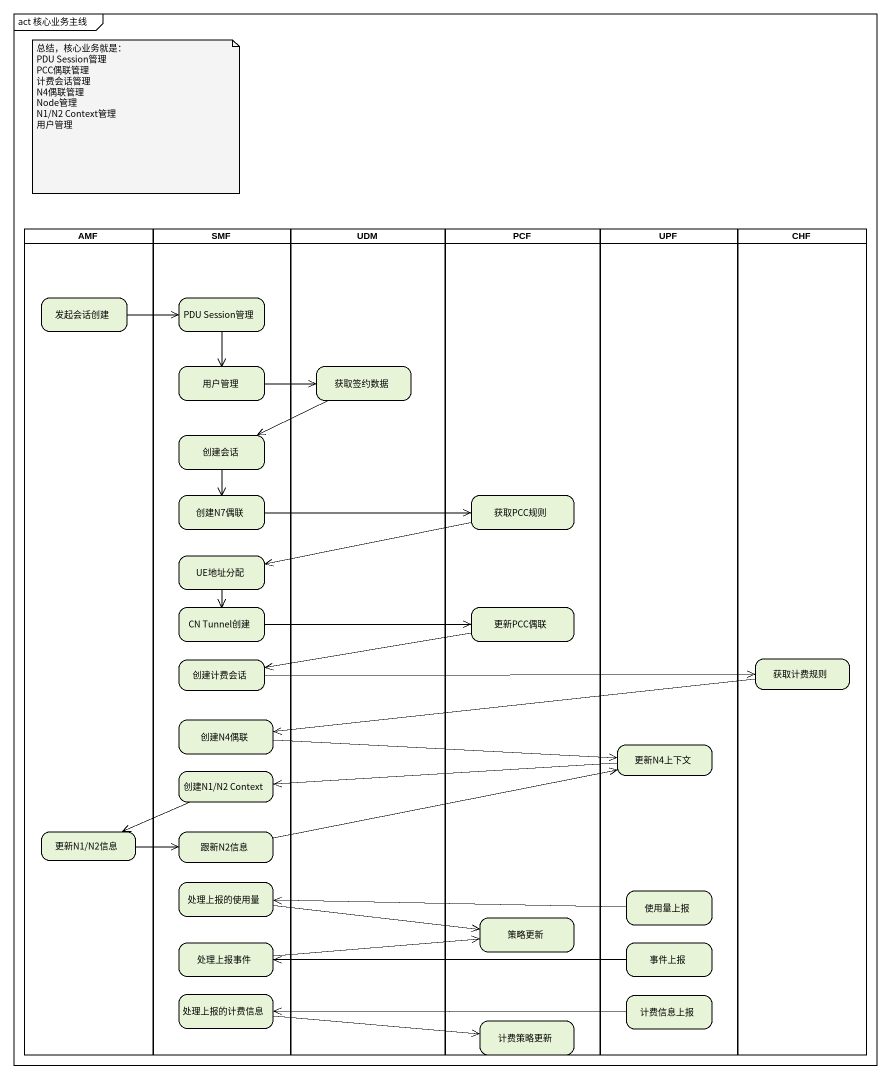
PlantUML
@startuml
mainframe act 核心业务主线
hide empty description
state AMF <<partition>> {
  state 发起会话创建
  state "更新N1/N2信息" as 更新N1_N2信息
}
state SMF <<partition>> {
  state "PDU Session管理" as PDU_Session管理
  state 用户管理
  state 创建会话
  state 创建N7偶联
  state UE地址分配
  state "CN Tunnel创建" as CN_Tunnel创建
  state 创建计费会话
  state 创建N4偶联
  state "创建N1/N2 Context" as 创建N1_N2_Context
  state 跟新N2信息
  state 处理上报的使用量
  state 处理上报事件
  state 处理上报的计费信息
}
state UDM <<partition>> {
  state 获取签约数据
}
state PCF <<partition>> {
  state 获取PCC规则
  state 更新PCC偶联
  state 策略更新
  state 计费策略更新
}
state UPF <<partition>> {
  state 更新N4上下文
  state 使用量上报
  state 事件上报
  state 计费信息上报
}
state CHF <<partition>> {
  state 获取计费规则
}
发起会话创建 -right-> PDU_Session管理
PDU_Session管理 --> 用户管理
用户管理 -right-> 获取签约数据
获取签约数据 -left-> 创建会话
创建会话 --> 创建N7偶联
创建N7偶联 -right-> 获取PCC规则
获取PCC规则 -left-> UE地址分配
UE地址分配 --> CN_Tunnel创建
CN_Tunnel创建 -right-> 更新PCC偶联
更新PCC偶联 -left-> 创建计费会话
创建计费会话 -right-> 获取计费规则
获取计费规则 -left-> 创建N4偶联
创建N4偶联 -right-> 更新N4上下文
创建N1_N2_Context -left-> 更新N1_N2信息
更新N4上下文 -left-> 创建N1_N2_Context
更新N1_N2信息 -right-> 跟新N2信息
跟新N2信息 -right-> 更新N4上下文
处理上报的使用量 -right-> 策略更新
使用量上报 -left-> 处理上报的使用量
处理上报事件 -right-> 策略更新
事件上报 -left-> 处理上报事件
处理上报的计费信息 -right-> 计费策略更新
计费信息上报 -left-> 处理上报的计费信息
note as N1
  总结，核心业务就是：
  PDU Session管理
  PCC偶联管理
  计费会话管理
  N4偶联管理
  Node管理
  N1/N2 Context管理
  用户管理
end note
@enduml
